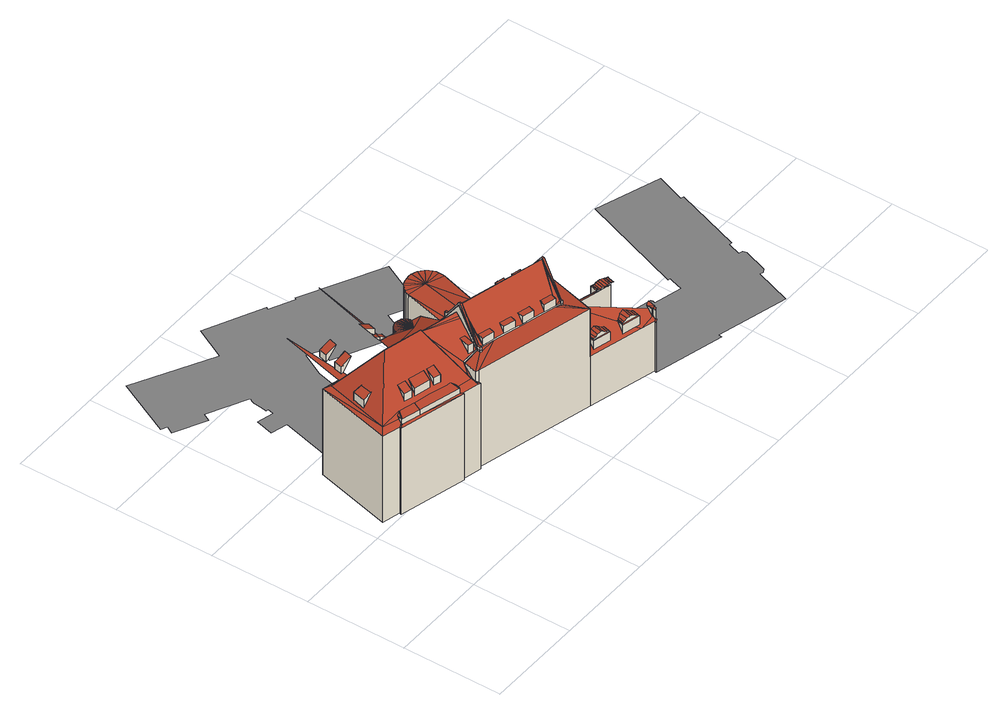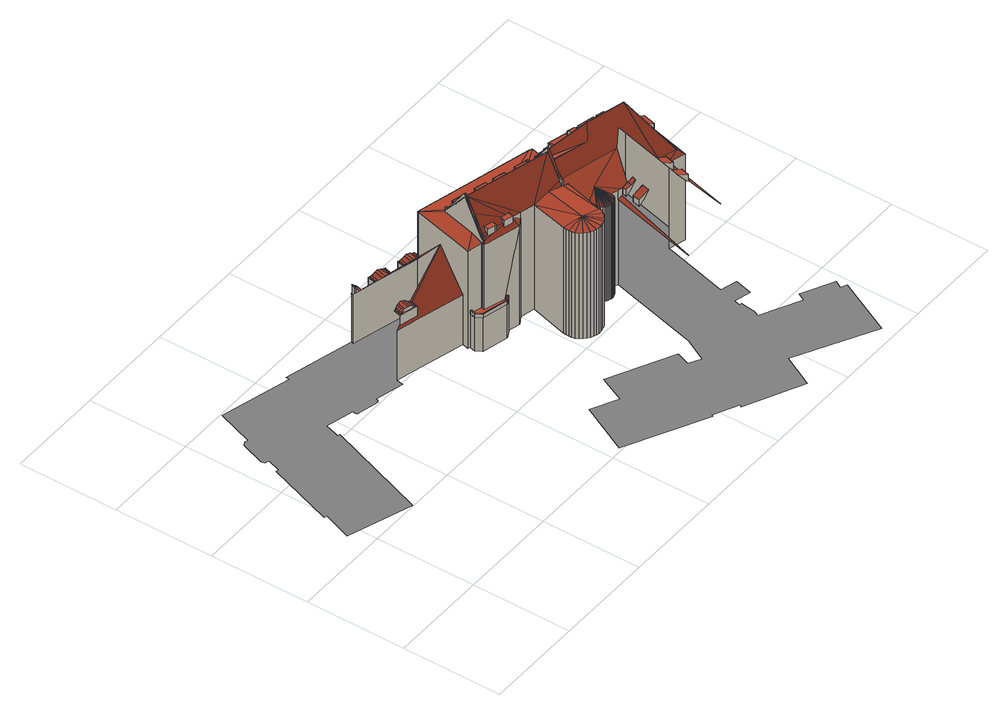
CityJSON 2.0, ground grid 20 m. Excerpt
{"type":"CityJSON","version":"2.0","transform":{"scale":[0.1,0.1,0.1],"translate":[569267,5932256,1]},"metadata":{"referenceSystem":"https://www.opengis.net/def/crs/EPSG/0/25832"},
"CityObjects":{
"building1":{"type":"Building","attributes":{"Grundfläche 2D":"2801.928803","Grundhöhe NN":"1.492"},"children":["building1-1","building1-2","building1-3","building1-4","building1-5","building1-6","building1-7","building1-8","building1-9","building1-10","building1-11","building1-12","building1-13","building1-14","building1-15","building1-16","building1-17","building1-18","building1-19","building1-20","building1-21"],"geometry":[{"type":"MultiSurface","lod":"3","boundaries":[[[0,1,2,3]],[[4,5,6,1,0]],[[7,0,3,8]],[[1,9,10,2]],[[11,4,0,7]],[[12,6,5,13]],[[4,11,14,15,16,13,5]],[[12,16,15]],[[1,6,9]],[[16,12,13]],[[11,7,17,18,19,14]],[[20,15,14,19]],[[12,15,20,21,22,23]],[[9,6,24]],[[24,6,25]],[[18,17,7,8,26]],[[9,27,28,10]],[[9,24,27]],[[29,24,25]],[[27,24,29]],[[18,30,19]],[[31,32,33,34,35,36,37,38,25,6,12,23,22,21,39]],[[40,20,19,30]],[[33,32,31,39,21,20,40,34]],[[41,42,27,29,43]],[[36,35,44,40,30,45]],[[45,30,18,46]],[[46,18,26,47]],[[34,40,44,35]],[[48,37,36,45,46]],[[49,48,46,47,50]],[[51,37,48]],[[51,48,49]],[[52,37,51]],[[38,37,53,54]],[[52,53,37]],[[55,56,57,29,25,38,54,58]],[[59,51,49]],[[60,51,59,61]],[[59,49,50,62]],[[59,62,61]],[[51,60,63,64,52]],[[65,54,53]],[[53,52,64,65]],[[64,66,67,65]],[[61,68,69,70,60]],[[64,63,71,72,66]],[[56,73,74,75]],[[67,76,77,65]],[[65,78,79,54]],[[71,63,60,70]],[[80,81,82,75,74]],[[65,77,83]],[[65,83,78]],[[84,58,54]],[[85,70,69,86]],[[76,72,71,70,85,87,88,83,77]],[[87,85,86,89]],[[90,78,83,88]],[[87,89,88]],[[73,91,80,74]],[[88,89,90]],[[86,69,92,89]],[[81,80,91,93,94]],[[95,90,89,96]],[[84,54,79]],[[97,90,95,96]],[[91,98,99,93]],[[91,73,98]],[[98,100,101,99]],[[98,73,100]],[[100,102,103,101]],[[100,73,102]],[[104,90,97]],[[92,69,68]],[[102,105,106,103]],[[102,73,105]],[[105,73,107]],[[96,108,97]],[[105,107,109,106]],[[110,82,81]],[[107,73,111]],[[107,111,112,109]],[[111,73,113]],[[104,97,108,114]],[[111,113,115,112]],[[113,73,116]],[[116,73,117]],[[113,116,118,115]],[[119,120,58,84,79,78,90,104,114,121,122,123,124]],[[73,56,55,119,124,125,126,127]],[[117,73,128]],[[114,108,121]],[[116,117,129,118]],[[128,73,130]],[[130,73,131]],[[117,128,132,129]],[[131,73,133]],[[133,73,134]],[[128,130,135,132]],[[134,73,136]],[[137,73,138]],[[136,73,139]],[[140,73,137]],[[141,126,125]],[[139,73,140]],[[130,131,142,135]],[[131,133,143,142]],[[124,123,125]],[[133,134,144,143]],[[134,136,145,144]],[[138,73,127]],[[136,139,146,145]],[[137,138,147,148]],[[139,140,149,146]],[[140,137,148,149]],[[125,123,150,141]],[[126,141,151,152,127]],[[138,127,152,147]],[[122,121,108,153,154,155]],[[156,123,122,155,154]],[[141,150,157,158,151]],[[154,159,157,150,123,156]],[[61,160,161,162,68]],[[96,163,164,165,166,167,168,169,170,108]],[[157,171,172,158]],[[161,173,174,169,168,167,166,165,164,163,96,89,92,68,162]],[[171,175,176,172]],[[171,157,159,175]],[[175,177,178,176]],[[177,179,180,178]],[[61,62,181,182,160]],[[159,154,153]],[[177,175,159,179]],[[179,183,184,180]],[[179,159,183]],[[183,185,186,184]],[[185,183,159,187]],[[153,108,170,188]],[[185,187,189,186]],[[190,159,153]],[[191,153,188,192,193]],[[187,194,195,189]],[[194,187,159,196]],[[194,196,197,195]],[[190,153,191,198]],[[199,196,159,200]],[[196,199,201,197]],[[202,192,188]],[[192,203,204,193]],[[199,200,205,201]],[[206,200,159,207]],[[208,209,159,190]],[[200,206,210,205]],[[211,207,159,212]],[[213,212,159,209]],[[203,192,202]],[[206,207,214,210]],[[208,190,198,215]],[[207,211,216,214]],[[209,208,215,217]],[[211,212,218,216]],[[213,209,217,219]],[[202,188,170,220,221]],[[212,213,219,218]],[[173,161,222]],[[174,173,222,223]],[[224,169,174,225]],[[223,226,174]],[[223,222,227,226]],[[226,225,174]],[[222,161,160]],[[227,222,160]],[[228,229,204,203,230]],[[169,224,225,231,232]],[[170,233,234,235,236,202,221,220]],[[232,231,170,169]],[[237,238,239,240,241,242,243,244,245,246,247,248,249,250,251,252,253,254,255,256,257,258,259,260,261,262,263,181,62,50,47,26,8,3,2,10,28,264,265,266,267,268,269,270,271,272,273,274,275,276,277,278,279,280,281,282,283,284,285,286,287,288,289,290,291,292,293,294,295,296,297,298,299,300,301,302,303,304,94,93,99,101,103,106,109,112,115,118,129,132,135,142,143,144,145,146,149,148,147,152,151,158,172,176,178,180,184,186,189,195,197,201,205,210,214,216,218,219,217,215,198,191,193,204,229,305,306,307,308,309,310,311,312,313,314,315,316,317,318,319,320],[72,76,67,66],[321,322,323]],[[305,229,228,324]],[[325,326,327,328,202,236,235,234,329,330]],[[324,331,306,305]],[[203,202,328,332,333,334,335,336,337]],[[334,333,332,328,202,328,327,326,325,330,329,338,335]],[[160,339,340,227]],[[233,170,231]],[[341,342,343]],[[341,344,345,342]],[[346,347,348,349,350,329,234,233,231,225,226,227,340,351]],[[352,230,203,337,336]],[[353,354,355,356,357,358,359,360,343,342,345,361]],[[335,338,329,350,362]],[[331,363,307,306]],[[364,363,331,324,228,230,352,365,366,347,346,367,368]],[[335,362,369]],[[349,348,370,335,369]],[[369,362,350,349]],[[370,336,335]],[[348,371,370]],[[348,347,366,372]],[[372,371,348]],[[311,310,339,160,182,373,374]],[[370,371,336]],[[336,371,372,366,365,352]],[[344,375,353,361,345]],[[376,377,351,340,339]],[[346,351,377,376,339,310,309,368,367]],[[373,182,378,379,380,381],[344,341,343,360,354,353,375]],[[364,368,309,308]],[[363,364,308,307]],[[380,382,383,381]],[[384,378,182,181,263]],[[382,380,379,385,386]],[[387,388,389,390,391,383,382,386,392]],[[393,394,395,373]],[[396,373,381,383,391,387,392,385,379,378,397]],[[392,386,385]],[[398,397,378,384,399]],[[400,384,263,262]],[[400,401,402,399,384]],[[398,399,402,403,404,405]],[[397,398,405,406]],[[407,406,405]],[[408,409,410,411,405,404,403,412,413]],[[406,407,414,396,397]],[[405,411,407]],[[411,415,416,414,407]],[[374,417,418,419,420,315,314,313,312,311]],[[421,422,423,395,394,424]],[[425,426,427,420,419,418,417,374,373,395,423,422,421,428,429,430,431]],[[426,425,431,430,429,428,421,424,432,433,434,435,436,437]],[[434,433,432,424,394,393,438,439,440,441,442,443,444,445,446,447,448,449,450,451,452,453,454,437,436,435]]],"semantics":{"surfaces":[{"type":"WallSurface"},{"type":"RoofSurface"},{"type":"GroundSurface"}],"values":[0,1,0,0,1,1,0,1,1,1,1,0,1,1,1,0,0,1,1,1,1,1,0,1,1,0,1,0,1,1,0,1,1,1,1,1,1,1,0,0,0,0,1,1,0,1,0,1,0,1,1,0,1,1,1,0,0,1,0,1,1,1,0,0,1,1,1,0,1,0,1,0,1,1,1,0,1,1,1,0,1,1,0,1,1,0,1,1,0,0,1,1,1,0,1,1,0,1,1,0,1,1,1,1,0,1,0,0,0,0,0,1,0,0,0,0,1,0,0,1,1,0,1,1,1,0,0,0,1,0,0,0,1,1,0,1,0,1,1,0,1,0,0,1,0,0,1,0,0,0,0,1,1,0,1,1,1,0,0,0,0,0,0,1,0,1,0,1,1,0,1,1,1,0,1,1,1,2,0,1,0,1,1,1,1,0,0,0,0,1,1,0,1,1,0,1,1,1,0,1,0,1,0,0,1,0,1,0,0,0,0,0,1,1,1,0,1,0,1,0,0,1,1,0,1,1,0,0,1,0,1]}}]},
"building1-1":{"type":"BuildingInstallation","parents":["building1"],"geometry":[{"type":"MultiSurface","lod":"3","boundaries":[[[455,456,457,458]],[[458,457,459,460]],[[458,460,455]],[[456,459,457]]],"semantics":{"surfaces":[{"type":"RoofSurface"},{"type":"WallSurface"}],"values":[0,1,1,1]}}]},
"building1-2":{"type":"BuildingInstallation","parents":["building1"],"geometry":[{"type":"MultiSurface","lod":"3","boundaries":[[[461,462,463,464]],[[464,463,465,466]],[[464,466,461]],[[462,465,463]]],"semantics":{"surfaces":[{"type":"RoofSurface"},{"type":"WallSurface"}],"values":[0,1,1,1]}}]},
"building1-3":{"type":"BuildingInstallation","parents":["building1"],"geometry":[{"type":"MultiSurface","lod":"3","boundaries":[[[467,468,469,470,471]],[[470,469,472,473]],[[468,467,474]],[[474,472,469,468]]],"semantics":{"surfaces":[{"type":"RoofSurface"},{"type":"WallSurface"}],"values":[0,1,1,1]}}]},
"building1-4":{"type":"BuildingInstallation","parents":["building1"],"geometry":[{"type":"MultiSurface","lod":"3","boundaries":[[[475,476,477,478,479,480,481,482]],[[483,43,484,485,479,478,477,476]],[[481,480,486,487,41,488,475,482]],[[488,483,476,475]]],"semantics":{"surfaces":[{"type":"RoofSurface"},{"type":"WallSurface"}],"values":[0,1,1,1]}}]},
"building1-5":{"type":"BuildingInstallation","parents":["building1"],"geometry":[{"type":"MultiSurface","lod":"3","boundaries":[[[489,490,491,492]],[[492,491,493]],[[490,489,494,495]],[[496,493,491,490,495]]],"semantics":{"surfaces":[{"type":"RoofSurface"},{"type":"WallSurface"}],"values":[0,1,1,1]}}]},
"building1-6":{"type":"BuildingInstallation","parents":["building1"],"geometry":[{"type":"MultiSurface","lod":"3","boundaries":[[[497,498,499,500]],[[499,501,502,503,500]],[[504,505,498,497,506]],[[505,501,499,498]]],"semantics":{"surfaces":[{"type":"RoofSurface"},{"type":"WallSurface"}],"values":[0,1,1,1]}}]},
"building1-7":{"type":"BuildingInstallation","parents":["building1"],"geometry":[{"type":"MultiSurface","lod":"3","boundaries":[[[507,508,509,510]],[[511,512,509,508]],[[513,514,515,511,508,507]],[[516,509,512]],[[510,509,516,517]],[[517,513,507,510]]],"semantics":{"surfaces":[{"type":"RoofSurface"},{"type":"WallSurface"}],"values":[0,0,1,1,1,1]}}]},
"building1-8":{"type":"BuildingInstallation","parents":["building1"],"geometry":[{"type":"MultiSurface","lod":"3","boundaries":[[[518,519,520,521,522]],[[523,522,521]],[[524,520,519,525]],[[521,520,524,523]]],"semantics":{"surfaces":[{"type":"RoofSurface"},{"type":"WallSurface"}],"values":[0,1,1,1]}}]},
"building1-9":{"type":"BuildingInstallation","parents":["building1"],"geometry":[{"type":"MultiSurface","lod":"3","boundaries":[[[526,527,528,529]],[[530,529,528,531]],[[526,532,533,534,527]],[[534,531,528,527]]],"semantics":{"surfaces":[{"type":"RoofSurface"},{"type":"WallSurface"}],"values":[0,1,1,1]}}]},
"building1-10":{"type":"BuildingInstallation","parents":["building1"],"geometry":[{"type":"MultiSurface","lod":"3","boundaries":[[[535,536,537,538,539]],[[540,541,537,536,542,543,544,545,546]],[[544,547,548,545]],[[547,549,550,548]],[[551,550,549]],[[552,551,549]],[[551,552,553,554,555,556,557]],[[543,542,536,535,123,122,121,114,104,90,549,547,544]],[[90,88,552,549]],[[552,88,87,85,554,553]],[[85,86,555,554]],[[86,89,95,558,97,550,551,557,556,555]],[[97,559,108,560,561,562,155,156,539,538,537,541,540,546,545,548,550]],[[156,123,535,539]]],"semantics":{"surfaces":[{"type":"RoofSurface"},{"type":"WallSurface"}],"values":[0,0,0,0,0,0,0,1,1,1,1,1,1,1]}}]},
"building1-11":{"type":"BuildingInstallation","parents":["building1"],"geometry":[{"type":"MultiSurface","lod":"3","boundaries":[[[563,564,565,566]],[[564,563,96,163]],[[564,163,565]],[[566,96,563]]],"semantics":{"surfaces":[{"type":"RoofSurface"},{"type":"WallSurface"}],"values":[0,1,1,1]}}]},
"building1-12":{"type":"BuildingInstallation","parents":["building1"],"geometry":[{"type":"MultiSurface","lod":"3","boundaries":[[[567,568,569,570,571]],[[164,165,569,568]],[[570,569,165,572]],[[568,567,164]]],"semantics":{"surfaces":[{"type":"RoofSurface"},{"type":"WallSurface"}],"values":[0,1,1,1]}}]},
"building1-13":{"type":"BuildingInstallation","parents":["building1"],"geometry":[{"type":"MultiSurface","lod":"3","boundaries":[[[573,574,575,576,577]],[[573,577,166,167]],[[573,167,574]],[[576,166,577]]],"semantics":{"surfaces":[{"type":"RoofSurface"},{"type":"WallSurface"}],"values":[0,1,1,1]}}]},
"building1-14":{"type":"BuildingInstallation","parents":["building1"],"geometry":[{"type":"MultiSurface","lod":"3","boundaries":[[[578,579,580,581]],[[579,578,168,169]],[[579,169,580]],[[581,168,578]]],"semantics":{"surfaces":[{"type":"RoofSurface"},{"type":"WallSurface"}],"values":[0,1,1,1]}}]},
"building1-15":{"type":"BuildingInstallation","parents":["building1"],"geometry":[{"type":"MultiSurface","lod":"3","boundaries":[[[582,583,584,585,586,587,220,588,589,590,591,592,593,594,595,596]],[[597,598,328,584,583,582]],[[221,587,586,585,584,328,236]],[[599,332,600,601,602,594,593,592,591,590,589,327]],[[602,603,604,597,582,596,595,594]]],"semantics":{"surfaces":[{"type":"RoofSurface"},{"type":"WallSurface"}],"values":[0,1,1,1,1]}}]},
"building1-16":{"type":"BuildingInstallation","parents":["building1"],"geometry":[{"type":"MultiSurface","lod":"3","boundaries":[[[605,606,607,608,609,610,611,612,613]],[[614,615,608,607]],[[616,615,614]],[[617,618,615,616]],[[615,618,619,620,621,622]],[[623,621,620]],[[623,624,625,621]],[[626,627,625,624]],[[628,627,626]],[[629,630,631,627,628]],[[632,338,633,607,606,605,613]],[[633,634,614,607]],[[634,635,616,614]],[[616,635,330,235,636,170,623,620,619,618,617]],[[626,624,623,170,232,224,174,223,630,629,628]],[[223,226,631,630]],[[615,622,621,625,627,631,226,225,231,233,234,329,350,349,348,610,609,608]],[[369,611,610,348,370]],[[632,613,612,611,369,362]]],"semantics":{"surfaces":[{"type":"RoofSurface"},{"type":"WallSurface"}],"values":[0,0,0,0,0,0,0,0,0,0,1,1,1,1,1,1,1,1,1]}}]},
"building1-17":{"type":"BuildingInstallation","parents":["building1"],"geometry":[{"type":"MultiSurface","lod":"3","boundaries":[[[637,638,639,640,641,642,643,644,645]],[[646,647,326,641,640,639,638,637,333]],[[648,644,643,642,325,649]],[[648,334,645,644]],[[334,333,637,645]]],"semantics":{"surfaces":[{"type":"RoofSurface"},{"type":"WallSurface"}],"values":[0,1,1,1,1]}}]},
"building1-18":{"type":"BuildingInstallation","parents":["building1"],"geometry":[{"type":"MultiSurface","lod":"3","boundaries":[[[650,651,652,653]],[[653,652,654,655]],[[654,656,657,655]],[[658,657,656,659]],[[660,658,659,661]],[[662,660,661,663]],[[357,356,355,663,661,659,656,654,652,651,359,358]],[[663,355,354,662]],[[650,360,359,651]]],"semantics":{"surfaces":[{"type":"RoofSurface"},{"type":"WallSurface"}],"values":[0,0,0,0,0,0,1,1,1]}}]},
"building1-19":{"type":"BuildingInstallation","parents":["building1"],"geometry":[{"type":"MultiSurface","lod":"3","boundaries":[[[664,665,666,667,668,669,670,671,672,673,674,675]],[[331,324,664,675]],[[664,324,228,665]],[[230,676,667,666]],[[668,667,676,677]],[[669,668,677,678]],[[670,669,678,679]],[[679,367,671,670]],[[368,672,671,367]],[[368,364,673,672]],[[364,363,674,673]],[[363,331,675,674]]],"semantics":{"surfaces":[{"type":"RoofSurface"},{"type":"WallSurface"}],"values":[0,1,1,1,1,1,1,1,1,1,1,1]}}]},
"building1-20":{"type":"BuildingInstallation","parents":["building1"],"geometry":[{"type":"MultiSurface","lod":"3","boundaries":[[[680,681,682,683]],[[680,683,684,685]],[[685,684,686,687]],[[688,689,687,686,690]],[[691,689,688,692]],[[693,691,692,694]],[[388,694,692,688,690,686,684,683,682,390,389]],[[694,388,387,693]],[[682,681,391,390]]],"semantics":{"surfaces":[{"type":"RoofSurface"},{"type":"WallSurface"}],"values":[0,0,0,0,0,0,1,1,1]}}]},
"building1-21":{"type":"BuildingInstallation","parents":["building1"],"geometry":[{"type":"MultiSurface","lod":"3","boundaries":[[[695,696,697,698,699,700,701,702]],[[703,695,702,704]],[[705,703,704,706]],[[707,705,706,708]],[[709,707,708,710]],[[711,709,710,712]],[[713,711,712,714]],[[715,716,713,714,717]],[[438,393,700,699,698,697,696,440,439]],[[716,715,717,450,449,448]],[[446,445,444,443,442,441,695,703,705,707,709,711,713,716,448,447]],[[696,695,441,440]]],"semantics":{"surfaces":[{"type":"RoofSurface"},{"type":"WallSurface"}],"values":[0,0,0,0,0,0,0,0,1,1,1,1]}}]}
},
"vertices":[
[75,208,198],[39,218,198],[39,218,5],[75,208,5],[82,211,200],[84,217,206],[51,226,206],[74,204,198],[74,204,5],[78,371,198],[78,371,5],[82,208,200],[92,222,215],[85,221,211],[81,208,200],[81,208,211],[82,208,211],[80,203,198],[208,170,198],[118,198,200],[118,198,211],[124,214,215],[110,218,215],[105,219,215],[85,358,206],[125,277,300],[208,170,5],[112,362,198],[112,362,5],[122,347,206],[203,176,200],[169,203,215],[186,198,215],[194,196,215],[202,195,215],[207,190,211],[206,186,206],[239,178,206],[203,258,300],[157,206,215],[203,176,211],[127,381,204],[146,495,198],[125,363,205],[204,178,211],[204,178,200],[209,173,198],[209,173,5],[241,165,198],[246,164,198],[246,164,5],[242,171,202],[244,178,201],[241,186,206],[220,271,276],[302,272,248],[180,302,248],[158,289,273],[297,252,276],[248,169,197],[242,171,223],[248,169,223],[248,169,5],[249,199,223],[249,199,220],[250,203,223],[249,199,5],[250,203,5],[320,190,228],[285,190,227],[282,191,227],[284,199,227],[284,199,5],[264,317,230],[230,349,217],[217,352,217],[284,200,5],[284,200,228],[284,201,229],[295,242,268],[237,347,217],[237,347,197],[230,349,202],[284,200,229],[296,246,271],[282,191,231],[285,190,231],[284,199,231],[284,200,233],[287,199,231],[284,201,233],[251,343,217],[287,199,228],[251,343,5],[237,347,5],[288,199,232],[296,196,231],[295,229,274],[252,346,217],[252,346,5],[253,349,217],[253,349,5],[254,351,217],[254,351,5],[295,242,291],[257,354,217],[257,354,5],[259,356,217],[299,245,296],[259,356,5],[283,528,197],[262,357,217],[262,357,5],[265,358,217],[296,246,296],[265,358,5],[268,359,217],[271,359,217],[268,359,5],[303,275,246],[303,272,248],[302,268,263],[303,275,253],[305,282,243],[305,282,242],[303,283,242],[295,285,242],[308,334,217],[273,359,217],[271,359,5],[276,358,217],[279,357,217],[273,359,5],[282,356,217],[284,354,217],[276,358,5],[286,351,217],[290,343,217],[290,340,217],[288,348,217],[289,346,217],[295,285,241],[279,357,5],[282,356,5],[284,354,5],[286,351,5],[288,348,5],[290,340,5],[290,343,5],[289,346,5],[316,364,242],[295,285,5],[308,334,5],[371,269,239],[335,273,246],[307,275,252],[309,281,243],[316,366,242],[316,366,5],[352,356,246],[485,109,223],[450,156,228],[380,174,228],[320,190,231],[341,185,231],[365,178,231],[380,174,231],[404,168,231],[426,162,231],[450,156,231],[472,201,296],[318,372,242],[318,372,5],[460,153,228],[460,153,231],[321,377,242],[321,377,5],[326,382,242],[326,382,5],[331,386,242],[331,386,5],[485,109,5],[485,109,116],[336,390,242],[336,390,5],[343,392,242],[343,392,5],[349,393,242],[400,262,240],[349,393,5],[391,344,242],[371,269,5],[400,262,226],[400,262,5],[356,394,242],[356,394,5],[362,393,242],[362,393,5],[391,344,5],[367,391,242],[373,389,242],[367,391,5],[418,257,238],[417,272,226],[417,272,5],[373,389,5],[378,385,242],[383,380,242],[392,350,242],[392,356,242],[378,385,5],[387,375,242],[390,369,242],[392,363,242],[383,380,5],[392,350,5],[387,375,5],[392,356,5],[390,369,5],[392,363,5],[427,249,247],[421,255,240],[459,151,228],[459,151,231],[460,155,235],[463,155,236],[462,150,231],[462,150,228],[444,265,80],[444,265,5],[447,264,80],[474,197,292],[469,188,278],[475,201,296],[480,218,271],[477,220,270],[421,256,239],[719,196,5],[762,185,5],[761,182,5],[764,182,5],[762,176,5],[818,162,5],[825,184,5],[826,187,5],[827,191,5],[823,192,5],[896,398,5],[1024,354,5],[1003,297,5],[1009,295,5],[962,161,5],[956,162,5],[947,136,5],[955,133,5],[957,126,5],[940,78,5],[932,74,5],[926,76,5],[900,3,5],[759,40,5],[758,34,5],[620,70,5],[621,74,5],[146,495,5],[113,504,5],[122,539,5],[155,530,5],[158,543,5],[153,544,5],[156,556,5],[156,560,5],[156,563,5],[156,566,5],[156,567,5],[157,569,5],[157,571,5],[157,572,5],[158,574,5],[158,575,5],[159,578,5],[160,578,5],[161,581,5],[163,583,5],[162,584,5],[84,623,5],[77,608,5],[14,639,5],[22,654,5],[10,660,5],[66,772,5],[221,690,5],[253,753,5],[367,698,5],[364,694,5],[413,670,5],[415,674,5],[573,594,5],[523,495,5],[471,521,5],[447,470,5],[320,533,5],[331,560,5],[307,573,5],[283,528,5],[444,269,5],[457,276,5],[509,263,5],[516,251,5],[513,239,5],[518,237,5],[514,225,5],[614,199,5],[626,196,5],[631,195,5],[654,189,5],[657,203,5],[661,202,5],[713,189,5],[715,194,5],[718,194,5],[302,272,5],[295,242,5],[303,275,5],[444,269,80],[474,243,238],[455,248,238],[439,252,238],[421,257,238],[485,240,238],[482,241,238],[457,276,80],[440,255,235],[457,253,233],[460,252,233],[484,249,230],[490,252,226],[485,254,226],[484,247,232],[518,237,223],[480,218,228],[498,111,122],[498,111,141],[501,126,141],[533,102,122],[533,102,141],[487,245,80],[487,247,80],[487,247,226],[487,247,231],[487,245,232],[487,245,223],[490,252,80],[537,116,141],[535,117,141],[532,105,141],[528,106,141],[509,111,141],[504,112,141],[500,113,141],[504,125,141],[534,105,141],[485,248,231],[509,263,80],[516,251,80],[489,248,80],[489,246,80],[510,239,80],[513,239,80],[486,247,230],[486,247,227],[489,248,226],[489,246,226],[500,167,189],[514,225,116],[534,105,126],[513,239,223],[510,239,223],[594,81,116],[586,88,122],[559,95,122],[563,109,140],[559,95,141],[563,110,141],[621,74,116],[595,86,122],[595,86,141],[597,102,141],[594,89,141],[565,96,141],[562,97,141],[565,109,141],[599,102,141],[606,181,142],[603,181,142],[603,182,140],[625,90,134],[623,80,123],[625,80,123],[624,75,118],[620,70,116],[626,73,119],[624,74,118],[624,74,140],[624,75,140],[625,80,140],[623,80,140],[625,90,140],[627,76,142],[627,77,142],[628,79,142],[629,79,143],[626,75,142],[627,75,142],[626,94,140],[633,95,143],[629,95,141],[614,199,116],[626,196,116],[631,195,116],[654,189,116],[607,197,121],[606,191,128],[605,189,131],[607,197,142],[625,192,121],[643,188,121],[643,187,121],[613,195,121],[617,194,121],[620,194,121],[622,193,121],[613,195,142],[617,194,142],[620,194,142],[622,193,142],[625,192,142],[643,188,142],[606,182,142],[609,192,142],[609,194,142],[612,193,142],[615,192,142],[619,191,142],[624,190,142],[630,188,142],[633,187,142],[637,187,142],[640,186,142],[640,185,142],[637,173,142],[639,172,142],[642,185,142],[642,186,142],[643,187,142],
[83,274,237],[90,298,236],[74,303,229],[67,278,229],[74,303,210],[67,278,209],
[130,238,249],[114,242,249],[110,224,240],[125,220,240],[110,224,223],[125,220,223],
[137,236,249],[132,218,240],[164,210,240],[169,228,249],[162,230,249],[164,210,223],[168,222,241],[132,218,223],
[126,381,219],[122,364,219],[125,363,220],[126,363,221],[143,359,230],[148,376,230],[130,380,220],[127,381,219],[122,364,203],[126,363,206],[130,362,211],[137,378,216],[130,380,206],[126,381,203],
[176,226,249],[172,208,240],[186,204,240],[191,223,249],[186,204,223],[173,215,233],[172,208,223],[180,206,223],
[158,414,230],[136,420,219],[132,403,219],[153,397,230],[132,403,203],[135,402,206],[148,399,222],[139,419,206],[136,420,204],[156,415,227],
[230,359,219],[220,362,224],[217,353,225],[228,350,219],[210,364,230],[207,355,230],[230,359,205],[220,362,216],[217,362,220],[217,353,217],[228,350,205],
[276,226,249],[272,227,249],[267,205,247],[277,202,247],[282,224,249],[277,202,229],[267,205,228],[271,221,244],
[214,381,230],[234,376,219],[238,392,219],[218,397,230],[230,394,214],[238,392,205],[218,380,225],[225,379,215],[234,376,205],
[305,282,256],[303,275,258],[307,274,258],[307,275,258],[309,281,256],[305,267,268],[305,269,266],[302,268,268],[297,251,293],[296,246,301],[299,245,301],[301,250,293],[295,242,301],[298,241,301],[284,201,238],[295,229,282],[288,200,238],[284,200,238],[284,199,238],[282,191,238],[285,190,238],[287,199,238],[288,199,238],[288,200,233],[298,241,291],[305,267,263],[305,269,261],[307,274,253],
[296,196,247],[320,190,247],[323,203,248],[299,209,248],
[344,197,248],[341,185,247],[365,178,247],[368,191,248],[358,194,248],[367,186,241],
[404,168,247],[407,181,248],[405,182,248],[383,187,248],[380,174,247],
[426,162,247],[450,156,247],[454,169,248],[430,175,248],
[422,262,247],[421,258,247],[421,257,247],[421,256,247],[421,255,247],[419,251,247],[435,247,247],[437,246,247],[439,254,247],[440,255,247],[440,256,247],[440,257,247],[441,258,247],[430,260,247],[429,261,247],[422,262,233],[421,258,237],[439,254,236],[440,256,234],[440,257,234],[441,258,233],[430,260,233],[429,261,233],
[484,247,238],[483,244,238],[483,243,238],[486,243,238],[487,245,238],[487,247,238],[486,247,238],[485,248,238],[484,248,238],[483,242,241],[485,240,242],[483,241,241],[482,241,242],[477,221,271],[477,220,273],[477,219,275],[475,201,301],[480,218,275],[472,201,301],[471,198,301],[474,197,301],[469,188,286],[463,155,238],[460,155,238],[460,153,238],[459,151,238],[462,150,238],[484,248,231],[483,243,236],[483,242,238],[483,241,238],[477,219,271],
[457,253,247],[456,250,247],[456,249,247],[455,248,247],[454,242,247],[472,237,247],[474,245,247],[475,248,247],[460,252,247],[456,250,236],[456,249,237],[475,248,233],[474,245,236],
[504,127,143],[500,113,143],[504,112,144],[507,127,144],[509,111,148],[513,129,148],[516,109,150],[521,128,150],[526,126,148],[521,108,148],[532,121,144],[528,106,144],[536,119,143],[532,105,143],
[444,269,88],[444,265,88],[447,264,88],[447,267,88],[458,273,88],[507,261,88],[513,250,88],[510,239,88],[513,239,88],[516,251,88],[509,263,88],[457,276,88],[447,267,80],[458,273,80],[507,261,80],[513,250,80],
[569,112,144],[566,111,143],[562,97,143],[565,96,144],[571,95,148],[575,114,148],[577,93,150],[583,113,150],[583,92,148],[588,111,148],[581,92,149],[594,106,144],[590,90,144],[598,104,143],[594,89,143],
[612,193,144],[609,194,144],[609,192,144],[606,182,144],[606,181,144],[605,179,144],[606,179,144],[608,178,144],[615,192,147],[611,176,147],[619,191,148],[614,173,148],[624,190,149],[619,171,149],[630,188,148],[625,171,148],[633,187,147],[629,171,147],[637,187,144],[633,172,144],[640,185,144],[640,186,144],[636,172,144]
]}
